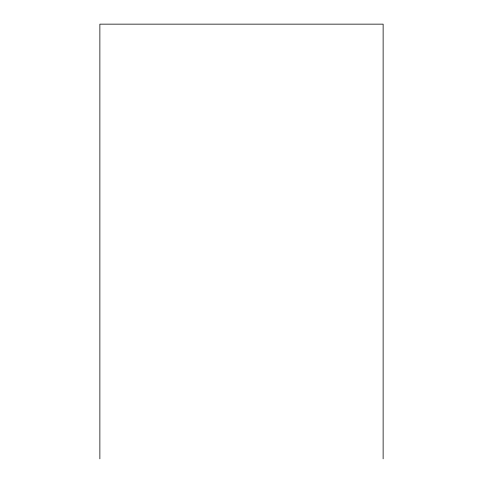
<?xml version="1.0" encoding="UTF-8"?>
<svg xmlns="http://www.w3.org/2000/svg" width="483" height="483" viewBox="0 0 483 483"><rect width="100%" height="100%" fill="white"/><g stroke="black" fill="none" stroke-linecap="round" stroke-linejoin="round"><path stroke-width="0.72" d="M383.128 458.85L383.128 24.15L99.872 24.15L99.872 458.85"/></g></svg>
